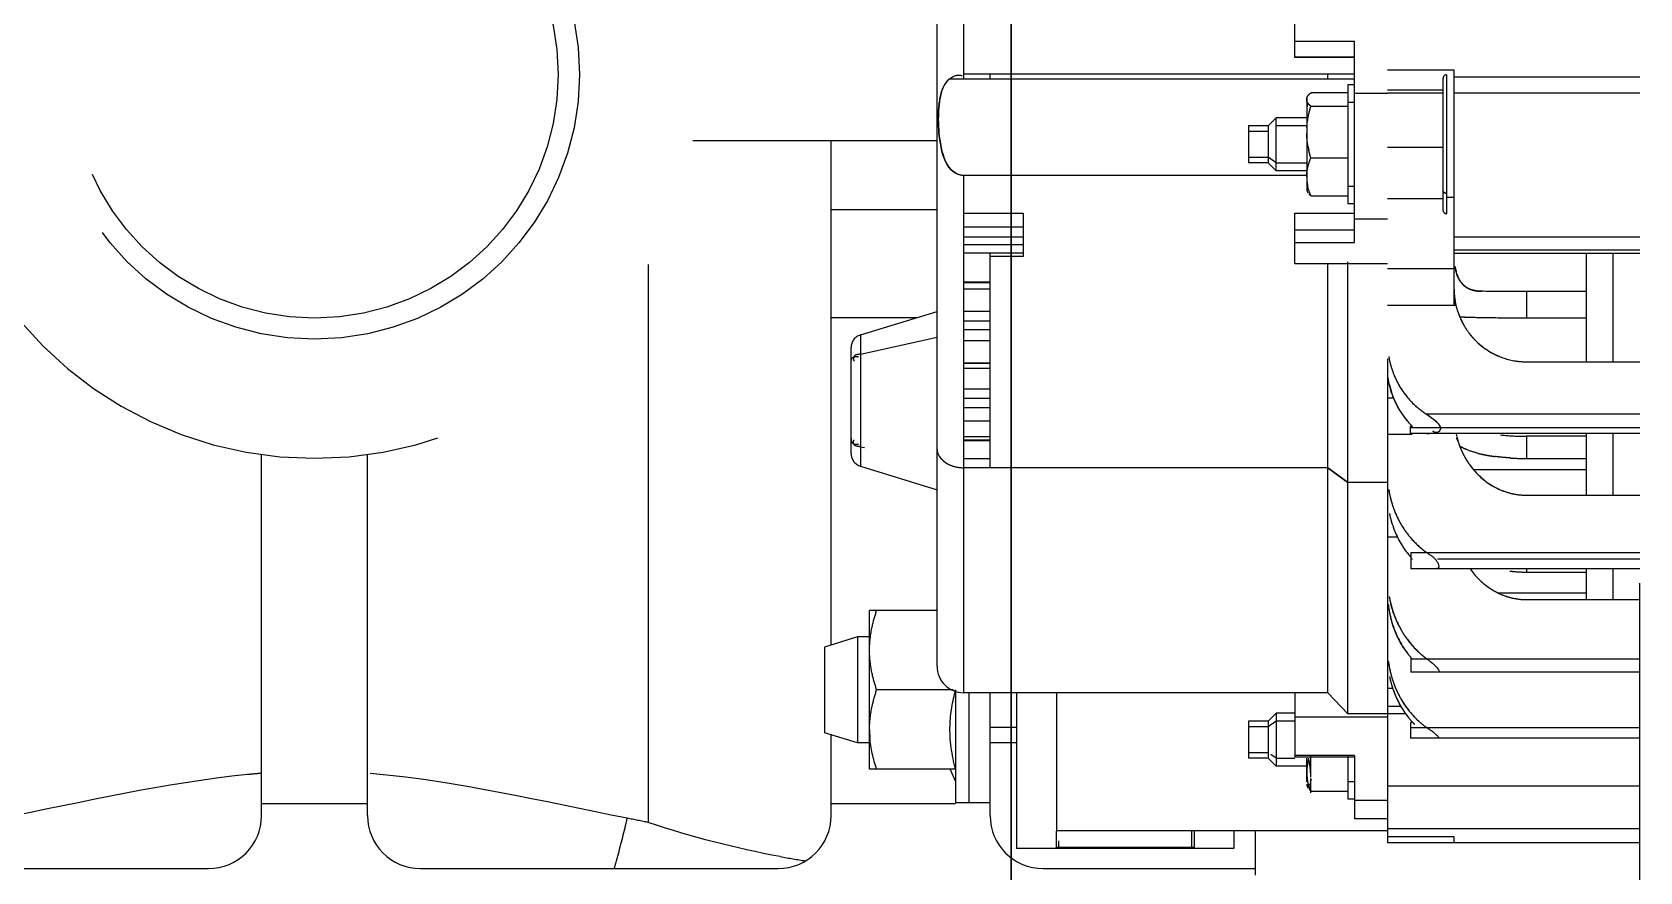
# Model space of a CAD drawing. Header units: millimetres. Extents: x 17886 to 18265, y -8727 to -7321.
# Drawn here: x 17969.412 to 17970.626, y -7872.944 to -7872.309 of the extents above; entities that cross this region are included whole.
import ezdxf

# ---------------------------------------------------------------- set-up
doc = ezdxf.new("R2010")
doc.units = ezdxf.units.MM
doc.linetypes.add('EPL_DASH', pattern=[1, 0.5, -0.5])
doc.layers.add('2706792_BM04DXF_CONTINUOUS_LINE', color=7, linetype='Continuous')
doc.layers.add('3884027_DKREDXF_CONTINUOUS_LINE', color=7, linetype='Continuous')
doc.layers.add('CRTANJE', color=4, linetype='Continuous', lineweight=30)

msp = doc.modelspace()

# ---------------------------------------------------------------- linework, layer by layer
at = {"layer": '2706792_BM04DXF_CONTINUOUS_LINE', "color": 7, "linetype": 'EPL_DASH'}
msp.add_line((17970.6257, -7873.2258), (17970.6257, -7871.51146), dxfattribs=at)
at = {"layer": '3884027_DKREDXF_CONTINUOUS_LINE', "color": 7, "linetype": 'EPL_DASH'}
for p, q in [((17970.4352, -7871.55635), (17970.4352, -7872.92187)), ((17970.1152, -7872.06335), (17970.1152, -7872.34478)), ((17970.0952, -7872.7886), (17970.0952, -7872.08465)), ((17970.3652, -7872.32847), (17970.3652, -7872.27556)), ((17970.3652, -7872.31614), (17970.4102, -7872.31614)), ((17970.4102, -7872.46843), (17970.4102, -7872.31614)), ((17970.4102, -7872.32823), (17970.3652, -7872.32823)), ((17970.10451, -7872.34478), (17970.4102, -7872.34478)), ((17970.4102, -7872.34118), (17970.1152, -7872.34118)), ((17970.1352, -7872.34478), (17970.1352, -7872.34118)), ((17970.3902, -7872.34478), (17970.3902, -7872.34118)), ((17970.4052, -7872.34914), (17970.4052, -7872.43914)), ((17970.4352, -7872.33796), (17970.4852, -7872.33796)), ((17970.4772, -7872.44414), (17970.4772, -7872.34414)), ((17970.4797, -7872.34164), (17970.4797, -7872.44664)), ((17970.4852, -7872.33796), (17970.4852, -7872.50788)), ((17970.6257, -7872.34341), (17970.4852, -7872.34341)), ((17970.3742, -7872.35918), (17970.3742, -7872.42911)), ((17970.37733, -7872.35512), (17970.4052, -7872.35512)), ((17970.4102, -7872.35544), (17970.4352, -7872.35544)), ((17970.4352, -7872.35304), (17970.4772, -7872.35304)), ((17970.4352, -7872.35533), (17970.4772, -7872.35533)), ((17970.4852, -7872.35536), (17970.6257, -7872.35536)), ((17970.37733, -7872.36547), (17970.4052, -7872.36547)), ((17970.4052, -7872.36241), (17970.4102, -7872.36241)), ((17970.3302, -7872.38014), (17970.3302, -7872.40814)), ((17970.3302, -7872.38427), (17970.3452, -7872.38427)), ((17970.3452, -7872.38014), (17970.3452, -7872.40814)), ((17970.3512, -7872.41414), (17970.3512, -7872.37414)), ((17970.3512, -7872.38004), (17970.3742, -7872.38004)), ((17970.4352, -7872.39642), (17970.4772, -7872.39642)), ((17970.3302, -7872.40401), (17970.3452, -7872.40401)), ((17970.3512, -7872.40824), (17970.3452, -7872.40401)), ((17970.3512, -7872.40824), (17970.3742, -7872.40824)), ((17970.37733, -7872.40449), (17970.4052, -7872.40449)), ((17970.1152, -7872.41748), (17970.1152, -7872.8086)), ((17970.1152, -7872.41748), (17970.3742, -7872.41748)), ((17970.37733, -7872.43315), (17970.4052, -7872.43315)), ((17970.4052, -7872.42587), (17970.4102, -7872.42587)), ((17970.1152, -7872.44626), (17970.1602, -7872.44626)), ((17970.1602, -7872.44626), (17970.1602, -7872.47887)), ((17970.3652, -7872.48413), (17970.3652, -7872.44626)), ((17970.3652, -7872.44626), (17970.4102, -7872.44626)), ((17970.4352, -7872.43523), (17970.4772, -7872.43523)), ((17970.4797, -7872.43424), (17970.4852, -7872.43424)), ((17970.1152, -7872.45663), (17970.1602, -7872.45663)), ((17970.4102, -7872.45046), (17970.4352, -7872.45046)), ((17970.1602, -7872.46437), (17970.1152, -7872.46437)), ((17970.1152, -7872.46992), (17970.1602, -7872.46992)), ((17970.3652, -7872.45893), (17970.4102, -7872.45893)), ((17970.3652, -7872.46843), (17970.4102, -7872.46843)), ((17970.4852, -7872.46399), (17970.6257, -7872.46399)), ((17970.1152, -7872.47629), (17970.1602, -7872.47629)), ((17970.1352, -7872.63856), (17970.1352, -7872.47629)), ((17970.1602, -7872.47887), (17970.1352, -7872.47887)), ((17970.4852, -7872.47389), (17970.6257, -7872.47389)), ((17970.4852, -7872.47642), (17970.6257, -7872.47642)), ((17970.5852, -7872.47642), (17970.5852, -7872.55854)), ((17970.6052, -7872.47642), (17970.6052, -7872.55854)), ((17970.3652, -7872.48413), (17970.4352, -7872.48413)), ((17970.3902, -7872.8086), (17970.3902, -7872.48413)), ((17970.4052, -7872.82456), (17970.4052, -7872.48302)), ((17970.4352, -7872.48797), (17970.4852, -7872.48797)), ((17970.1152, -7872.49859), (17970.1352, -7872.49859)), ((17970.1152, -7872.50329), (17970.1352, -7872.50329)), ((17970.5402, -7872.50552), (17970.5402, -7872.5253)), ((17970.5852, -7872.50552), (17970.5402, -7872.50552)), ((17970.4352, -7872.51576), (17970.48685, -7872.51576)), ((17970.1152, -7872.52024), (17970.1352, -7872.52024)), ((17970.1352, -7872.52784), (17970.1152, -7872.52784)), ((17970.5402, -7872.5253), (17970.5852, -7872.5253)), ((17970.03726, -7872.53826), (17970.03726, -7872.63738)), ((17970.03726, -7872.55268), (17970.0952, -7872.54003)), ((17970.1152, -7872.53404), (17970.1352, -7872.53404)), ((17970.1152, -7872.54237), (17970.1352, -7872.54237)), ((17970.0302, -7872.62782), (17970.0302, -7872.54782)), ((17970.1152, -7872.55957), (17970.1352, -7872.55957)), ((17970.1352, -7872.56347), (17970.1152, -7872.56347)), ((17970.5402, -7872.55854), (17970.6257, -7872.55854)), ((17970.1152, -7872.57889), (17970.1352, -7872.57889)), ((17970.1352, -7872.58637), (17970.1152, -7872.58637)), ((17970.4352, -7872.58582), (17970.43974, -7872.58582)), ((17970.1152, -7872.59316), (17970.1352, -7872.59316)), ((17970.1152, -7872.60314), (17970.1352, -7872.60314)), ((17970.6257, -7872.59809), (17970.46449, -7872.59809)), ((17970.1152, -7872.61493), (17970.1352, -7872.61493)), ((17970.4352, -7872.61321), (17970.45392, -7872.61321)), ((17970.45265, -7872.61277), (17970.45265, -7872.60735)), ((17970.45392, -7872.60735), (17970.45265, -7872.60735)), ((17970.45265, -7872.60812), (17970.6257, -7872.60812)), ((17970.48696, -7872.61321), (17970.48743, -7872.61514)), ((17970.48743, -7872.61513), (17970.48795, -7872.61703)), ((17970.48743, -7872.61514), (17970.48795, -7872.61703)), ((17970.5402, -7872.6148), (17970.5402, -7872.63161)), ((17970.5852, -7872.6148), (17970.5402, -7872.6148)), ((17970.5852, -7872.61277), (17970.5852, -7872.65934)), ((17970.6052, -7872.61277), (17970.6052, -7872.65934)), ((17970.04026, -7872.62362), (17970.03726, -7872.62296)), ((17970.1352, -7872.61784), (17970.1152, -7872.61784)), ((17970.1152, -7872.61792), (17970.1352, -7872.61792)), ((17970.48795, -7872.61703), (17970.48852, -7872.6189)), ((17970.1152, -7872.63167), (17970.1352, -7872.63167)), ((17970.3902, -7872.63856), (17970.1152, -7872.63856)), ((17970.4052, -7872.64982), (17970.3902, -7872.63856)), ((17970.3902, -7872.63856), (17970.4052, -7872.64982)), ((17970.50012, -7872.64), (17970.5852, -7872.64)), ((17970.5402, -7872.63161), (17970.5852, -7872.63161)), ((17970.4352, -7872.64982), (17970.4052, -7872.64982)), ((17970.5402, -7872.65934), (17970.6257, -7872.65934)), ((17970.4352, -7872.6907), (17970.44259, -7872.6907)), ((17970.39019, -7872.79596), (17970.3902, -7872.71089)), ((17970.45282, -7872.70259), (17970.45282, -7872.71505)), ((17970.45282, -7872.70259), (17970.6257, -7872.70259)), ((17970.45409, -7872.70766), (17970.45282, -7872.70766)), ((17970.6257, -7872.70766), (17970.47298, -7872.70766)), ((17970.49762, -7872.71506), (17970.49762, -7872.71506)), ((17970.5402, -7872.71505), (17970.5402, -7872.71743)), ((17970.5402, -7872.71743), (17970.5852, -7872.71743)), ((17970.5852, -7872.71505), (17970.5852, -7872.73822)), ((17970.6052, -7872.71505), (17970.6052, -7872.73822)), ((17970.51847, -7872.73308), (17970.5852, -7872.73308)), ((17970.5402, -7872.73822), (17970.6257, -7872.73822)), ((17970.45272, -7872.78288), (17970.45272, -7872.79309)), ((17970.45272, -7872.78288), (17970.6257, -7872.78288)), ((17970.45399, -7872.78331), (17970.45272, -7872.78331)), ((17970.39019, -7872.80859), (17970.39019, -7872.79596)), ((17970.1192, -7872.8086), (17970.1192, -7872.89146)), ((17970.1352, -7872.89146), (17970.1352, -7872.8086)), ((17970.1552, -7872.8086), (17970.1552, -7872.92641)), ((17970.1852, -7872.8086), (17970.1852, -7872.91295)), ((17970.3652, -7872.8086), (17970.3652, -7872.85731)), ((17970.4352, -7872.80515), (17970.43913, -7872.80515)), ((17970.40519, -7872.82451), (17970.4052, -7872.81346)), ((17970.4352, -7872.81872), (17970.44519, -7872.81872)), ((17970.1352, -7872.83461), (17970.1552, -7872.83461)), ((17970.3302, -7872.82996), (17970.3302, -7872.85796)), ((17970.3302, -7872.83409), (17970.3452, -7872.83409)), ((17970.3452, -7872.83403), (17970.3512, -7872.82978)), ((17970.3452, -7872.82996), (17970.3452, -7872.85796)), ((17970.3512, -7872.82396), (17970.3512, -7872.86396)), ((17970.3512, -7872.82986), (17970.3652, -7872.82986)), ((17970.3652, -7872.82679), (17970.4352, -7872.82679)), ((17970.40519, -7872.82451), (17970.40519, -7872.82456)), ((17970.4352, -7872.82436), (17970.44884, -7872.82436)), ((17970.45294, -7872.8429), (17970.45294, -7872.83105)), ((17970.45421, -7872.83105), (17970.45294, -7872.83105)), ((17970.45294, -7872.83494), (17970.6257, -7872.83494)), ((17970.3302, -7872.85383), (17970.3452, -7872.85383)), ((17970.3512, -7872.85814), (17970.34712, -7872.85525)), ((17970.3512, -7872.85806), (17970.3652, -7872.85806)), ((17970.4102, -7872.85613), (17970.3652, -7872.85611)), ((17970.4102, -7872.85611), (17970.3652, -7872.85613)), ((17970.3742, -7872.87597), (17970.3742, -7872.85806)), ((17970.37731, -7872.87244), (17970.37732, -7872.85611)), ((17970.4052, -7872.85613), (17970.4052, -7872.88896)), ((17970.4102, -7872.85611), (17970.4102, -7872.90396)), ((17970.3742, -7872.87775), (17970.3742, -7872.87893)), ((17970.37732, -7872.87618), (17970.37732, -7872.87332)), ((17970.37732, -7872.88032), (17970.37732, -7872.87618)), ((17970.37732, -7872.88299), (17970.37732, -7872.88032)), ((17970.37733, -7872.88298), (17970.4052, -7872.88298)), ((17970.4052, -7872.87569), (17970.4102, -7872.87569)), ((17970.4352, -7872.87896), (17970.6257, -7872.87896)), ((17970.37709, -7872.88392), (17970.37725, -7872.88424)), ((17970.4102, -7872.88981), (17970.4352, -7872.88981)), ((17970.4352, -7872.91295), (17970.1852, -7872.91295)), ((17970.1852, -7872.9256), (17970.1852, -7872.91316)), ((17970.2872, -7872.91295), (17970.2872, -7872.9256)), ((17970.2892, -7872.91295), (17970.2892, -7872.9256)), ((17970.3192, -7872.91295), (17970.3192, -7872.92641)), ((17970.4352, -7872.91109), (17970.6257, -7872.91109)), ((17970.4352, -7872.91717), (17970.4852, -7872.91717)), ((17970.4852, -7872.91717), (17970.4852, -7872.92187)), ((17970.2892, -7872.9256), (17970.1852, -7872.9256)), ((17970.1872, -7872.9256), (17970.1872, -7872.9204)), ((17970.4352, -7872.92187), (17970.6257, -7872.92187))]:
    msp.add_line(p, q, dxfattribs=at)
at = {"layer": '3884027_DKREDXF_CONTINUOUS_LINE', "color": 6, "linetype": 'EPL_DASH'}
for p, q in [((17970.4102, -7872.32848), (17970.3652, -7872.32848)), ((17970.4102, -7872.34914), (17970.4052, -7872.34914)), ((17970.3452, -7872.38014), (17970.3302, -7872.38014)), ((17970.3452, -7872.38014), (17970.3512, -7872.37414)), ((17970.3742, -7872.37414), (17970.3512, -7872.37414)), ((17970.0952, -7872.39146), (17969.91085, -7872.39146)), ((17970.0152, -7872.7726), (17970.0152, -7872.39146)), ((17970.3452, -7872.40814), (17970.3302, -7872.40814)), ((17970.3452, -7872.40814), (17970.3512, -7872.41414)), ((17970.3742, -7872.41414), (17970.3512, -7872.41414)), ((17970.0152, -7872.44334), (17970.0952, -7872.44334)), ((17970.4102, -7872.43914), (17970.4052, -7872.43914)), ((17969.87717, -7872.48502), (17969.87717, -7872.90668)), ((17970.1352, -7872.49826), (17970.1152, -7872.49826)), ((17970.4852, -7872.50788), (17970.4852, -7872.51576)), ((17970.0152, -7872.52501), (17970.08033, -7872.52501)), ((17970.03726, -7872.53826), (17970.0952, -7872.52043)), ((17970.1352, -7872.55948), (17970.1152, -7872.55948)), ((17970.6257, -7872.61277), (17970.45265, -7872.61277)), ((17969.5852, -7872.90146), (17969.5852, -7872.62869)), ((17969.6652, -7872.90146), (17969.6652, -7872.62869)), ((17970.03726, -7872.63738), (17970.0952, -7872.6552)), ((17970.6257, -7872.71505), (17970.45282, -7872.71505)), ((17970.0442, -7872.86646), (17970.0442, -7872.74646)), ((17970.0952, -7872.74646), (17970.0442, -7872.74646)), ((17970.0352, -7872.76646), (17970.0102, -7872.77413)), ((17970.0352, -7872.76646), (17970.0352, -7872.84646)), ((17970.0442, -7872.76646), (17970.0352, -7872.76646)), ((17970.0102, -7872.77413), (17970.0102, -7872.83878)), ((17970.6257, -7872.7931), (17970.45272, -7872.7931)), ((17970.10722, -7872.80646), (17970.04956, -7872.80646)), ((17970.1092, -7872.80646), (17970.1092, -7872.89146)), ((17970.3902, -7872.8086), (17970.1152, -7872.8086)), ((17970.39019, -7872.80859), (17970.40519, -7872.82456)), ((17970.3452, -7872.82996), (17970.3302, -7872.82996)), ((17970.3452, -7872.82996), (17970.3512, -7872.82396)), ((17970.3652, -7872.82396), (17970.3512, -7872.82396)), ((17970.4352, -7872.82456), (17970.4052, -7872.82456)), ((17970.0352, -7872.84646), (17970.0102, -7872.83879)), ((17970.0152, -7872.90146), (17970.0152, -7872.84032)), ((17970.0442, -7872.84646), (17970.0352, -7872.84646)), ((17970.1552, -7872.84641), (17970.1352, -7872.84641)), ((17970.1552, -7872.84646), (17970.1352, -7872.84646)), ((17970.6257, -7872.8429), (17970.45294, -7872.8429)), ((17970.3452, -7872.85796), (17970.3302, -7872.85796)), ((17970.3452, -7872.85796), (17970.3512, -7872.86396)), ((17970.4102, -7872.85732), (17970.3652, -7872.85732)), ((17970.1092, -7872.86646), (17970.0442, -7872.86646)), ((17970.10493, -7872.86658), (17970.1092, -7872.87574)), ((17970.3742, -7872.86396), (17970.3512, -7872.86396)), ((17969.5852, -7872.89231), (17969.6652, -7872.89231)), ((17970.0152, -7872.89231), (17970.1092, -7872.89231)), ((17970.1092, -7872.89146), (17970.1352, -7872.89146)), ((17970.1352, -7872.90146), (17970.1352, -7872.89231)), ((17970.4102, -7872.88896), (17970.4052, -7872.88896)), ((17970.4352, -7872.90396), (17970.4102, -7872.90396)), ((17970.3352, -7872.91295), (17970.3352, -7872.94646)), ((17970.3192, -7872.92641), (17970.1552, -7872.92641)), ((17969.2352, -7872.94146), (17969.5452, -7872.94146)), ((17969.7052, -7872.94146), (17969.9752, -7872.94146)), ((17970.1752, -7872.94146), (17970.3352, -7872.94146))]:
    msp.add_line(p, q, dxfattribs=at)
at = {"layer": '3884027_DKREDXF_CONTINUOUS_LINE', "color": 7, "linetype": 'EPL_DASH'}
for points in [[(17970.47927, -7872.43113), (17970.47885, -7872.43105), (17970.47847, -7872.43093), (17970.47812, -7872.43076), (17970.47781, -7872.43055), (17970.47755, -7872.43029), (17970.47736, -7872.43001), (17970.47724, -7872.42971), (17970.4772, -7872.42939)], [(17970.47723, -7872.4297), (17970.47735, -7872.42999), (17970.47752, -7872.43026), (17970.47776, -7872.43051), (17970.47806, -7872.43072), (17970.47842, -7872.43091), (17970.47882, -7872.43104), (17970.47925, -7872.43113), (17970.4797, -7872.43115)], [(17970.46749, -7872.60013), (17970.46664, -7872.59953), (17970.46586, -7872.59899), (17970.46513, -7872.59851), (17970.46449, -7872.59809)]]:
    msp.add_lwpolyline(points, dxfattribs=at)
at = {"layer": '3884027_DKREDXF_CONTINUOUS_LINE', "color": 6, "linetype": 'EPL_DASH'}
for radius in [0.2, 0.184]:
    msp.add_circle((17969.6252, -7872.34146), radius, dxfattribs=at)
at = {"layer": '3884027_DKREDXF_CONTINUOUS_LINE', "color": 7, "linetype": 'EPL_DASH'}
for centre, radius, start, end in [((17970.11312, -7872.35566), 0.01388, 128.35701, 135.59624), ((17970.11434, -7872.35672), 0.01547, 129.46332, 135.03686), ((17970.40508, -7872.36947), 0.03088, 174.46635, 180.54412), ((17970.40741, -7872.3697), 0.03322, 167.81193, 174.45112), ((17970.431, -7872.38498), 0.0568, 176.38075, 181.09068), ((17970.44422, -7872.38324), 0.07015, 190.44682, 192.67666), ((17970.1152, -7872.40493), 0.01255, 263.10959, 269.97439), ((17970.11518, -7872.40521), 0.01227, 263.04956, 270.06965), ((17970.4036, -7872.41893), 0.0294, 179.78794, 185.94833), ((17970.40742, -7872.41852), 0.03324, 185.96684, 192.27905), ((17971.88706, -7872.49156), 1.40187, 179.93082, 180.11835), ((17971.70378, -7872.49086), 1.21858, 179.95335, 180.16888), ((17970.92081, -7872.49292), 0.43561, 180.20126, 180.53586), ((17970.85367, -7872.49341), 0.36848, 180.163, 180.55812), ((17970.74413, -7872.49469), 0.25892, 180.50996, 181.23199), ((17970.73845, -7872.49452), 0.25325, 180.56153, 181.07375), ((17970.6749, -7872.49573), 0.18969, 181.06779, 181.85634), ((17970.65604, -7872.49649), 0.17081, 181.26312, 181.80424), ((17970.62132, -7872.49747), 0.13607, 181.85261, 182.90859), ((17970.6168, -7872.49777), 0.13155, 181.78865, 182.88125), ((17970.58881, -7872.49916), 0.10353, 182.88931, 184.00948), ((17970.5908, -7872.49901), 0.10552, 182.91656, 184.01503), ((17970.50296, -7872.48939), 0.01528, 220.66078, 235.7815), ((17970.50326, -7872.48893), 0.01583, 235.81996, 243.78126), ((17970.5431, -7872.50222), 0.05786, 193.52824, 208.8218), ((17970.54172, -7872.50287), 0.05634, 208.70902, 218.62159), ((17970.54138, -7872.5031), 0.05593, 208.88376, 218.81132), ((17970.51259, -7872.02122), 0.50381, 268.01386, 268.33846), ((17970.511, -7872.05049), 0.47452, 268.09235, 268.43766), ((17970.529, -7871.34807), 1.17717, 268.49397, 269.34505), ((17970.53949, -7870.48609), 2.03921, 269.32489, 270.01991), ((17970.53841, -7870.58776), 1.93753, 269.3238, 270.05275), ((17970.54072, -7872.50365), 0.05507, 218.63619, 223.52168), ((17970.54095, -7872.50341), 0.0554, 218.83445, 223.74811), ((17970.5014, -7872.54348), 0.06618, 189.7086, 199.08862), ((17970.54031, -7872.50402), 0.05453, 242.86259, 260.99486), ((17970.50067, -7872.54373), 0.06541, 199.08955, 206.637), ((17970.50063, -7872.54372), 0.06538, 199.10687, 213.72392), ((17970.54018, -7872.50406), 0.05448, 261.04608, 270.01882), ((17970.54023, -7872.5042), 0.05434, 261.04785, 269.96909), ((17970.50023, -7872.54394), 0.06493, 206.64665, 209.03448), ((17970.50007, -7872.54403), 0.06474, 209.03403, 213.7768), ((17970.50005, -7872.54398), 0.06475, 213.81455, 229.95337), ((17970.49993, -7872.54411), 0.06458, 213.78469, 223.11433), ((17970.49979, -7872.54422), 0.0644, 223.12362, 227.71212), ((17970.49983, -7872.54418), 0.06445, 227.71413, 232.23804), ((17970.49902, -7872.56214), 0.06386, 211.86302, 220.62955), ((17970.49904, -7872.56212), 0.06388, 220.62761, 225.06966), ((17970.49828, -7872.56277), 0.06289, 220.62943, 225.14169), ((17970.49983, -7872.54418), 0.06446, 229.99849, 232.25928), ((17970.49967, -7872.54439), 0.0642, 232.23501, 236.76536), ((17970.49989, -7872.5441), 0.06456, 232.25886, 234.5099), ((17970.49984, -7872.54417), 0.06447, 234.50952, 236.74861), ((17970.45867, -7872.61841), 0.01989, 48.98095, 56.08829), ((17970.46727, -7872.59327), 0.01951, 261.50197, 268.06299), ((17970.53965, -7872.42995), 0.18485, 264.06132, 268.91869), ((17970.53965, -7872.43019), 0.1846, 264.05572, 268.91923), ((17970.54021, -7872.41119), 0.20362, 268.86049, 269.99579), ((17970.54016, -7872.41351), 0.2013, 268.86343, 270.01186), ((17970.10499, -7872.62445), 0.0098, 180.04095, 188.65198), ((17970.51644, -7872.60446), 0.03143, 202.18275, 207.3581), ((17970.51636, -7872.6045), 0.03135, 202.16376, 207.35289), ((17970.5527, -7872.59814), 0.06745, 197.92274, 202.52828), ((17970.55113, -7872.59874), 0.06577, 197.85443, 202.53462), ((17970.54976, -7872.59931), 0.06429, 202.532, 207.34088), ((17970.54968, -7872.5994), 0.06418, 202.52675, 207.23282), ((17970.52648, -7872.53637), 0.09414, 255.78652, 257.52064), ((17970.52632, -7872.53731), 0.09318, 255.73973, 257.48876), ((17970.52919, -7872.52425), 0.10656, 257.50339, 258.38233), ((17970.52891, -7872.52578), 0.105, 257.4718, 258.36374), ((17970.54766, -7872.60042), 0.06192, 207.24584, 212.02583), ((17970.54815, -7872.60014), 0.06248, 207.34031, 212.09388), ((17970.5466, -7872.60108), 0.06067, 212.02751, 216.06726), ((17970.54665, -7872.60108), 0.06071, 212.09747, 216.00364), ((17970.53105, -7872.51522), 0.11577, 258.38239, 259.25901), ((17970.53064, -7872.5174), 0.11356, 258.36374, 259.25715), ((17970.53261, -7872.50701), 0.12414, 259.25761, 260.1502), ((17970.5322, -7872.50917), 0.12194, 259.25649, 260.16585), ((17970.53369, -7872.50084), 0.1304, 260.14825, 260.83285), ((17970.53337, -7872.50247), 0.12874, 260.16374, 260.85748), ((17970.53443, -7872.49622), 0.13507, 260.83209, 261.40928), ((17970.53421, -7872.49726), 0.13401, 260.85665, 261.43859), ((17970.53519, -7872.49119), 0.14017, 261.41118, 262.33502), ((17970.53512, -7872.49118), 0.14016, 261.44127, 262.40548), ((17970.54014, -7872.43968), 0.19193, 266.37412, 270.01846), ((17970.54004, -7872.44075), 0.19086, 266.38904, 270.047), ((17970.51302, -7872.64304), 0.0778, 188.95144, 193.72605), ((17970.51179, -7872.64334), 0.07653, 193.7265, 198.02599), ((17970.51161, -7872.6434), 0.07634, 193.7183, 200.26), ((17970.54083, -7872.60748), 0.05196, 240.84529, 252.41216), ((17970.54076, -7872.60763), 0.05179, 240.99047, 252.43805), ((17970.54029, -7872.60895), 0.0504, 252.50074, 260.35382), ((17970.54017, -7872.6094), 0.04993, 252.47134, 260.3411), ((17970.54023, -7872.60915), 0.05019, 260.32036, 269.96072), ((17970.54024, -7872.60932), 0.05002, 260.33849, 269.95395), ((17970.50982, -7872.65852), 0.07459, 191.38202, 195.85706), ((17970.5087, -7872.65882), 0.07343, 193.25207, 205.46051), ((17970.50987, -7872.64399), 0.0745, 198.00714, 207.08128), ((17970.51011, -7872.64393), 0.07475, 200.277, 202.54841), ((17970.50902, -7872.64439), 0.07356, 202.54187, 207.09471), ((17970.50793, -7872.64494), 0.07234, 207.10166, 209.38357), ((17970.50765, -7872.64508), 0.07203, 207.1132, 211.66537), ((17970.50633, -7872.64587), 0.07049, 209.35947, 218.50645), ((17970.50627, -7872.64593), 0.07041, 211.66423, 216.22375), ((17970.50502, -7872.64685), 0.06886, 216.22579, 220.83645), ((17970.50602, -7872.66003), 0.07049, 205.51246, 214.14284), ((17970.50473, -7872.66087), 0.06895, 214.16425, 218.39746), ((17970.50379, -7872.64788), 0.06725, 218.51305, 229.99887), ((17970.50388, -7872.64784), 0.06735, 220.83564, 225.43484), ((17970.50298, -7872.64874), 0.06607, 225.43823, 230.05668), ((17970.50243, -7872.6494), 0.06522, 230.06013, 232.3684), ((17970.50227, -7872.64959), 0.06497, 230.06011, 232.90657), ((17970.50199, -7872.64997), 0.0645, 232.36806, 234.68039), ((17970.50393, -7872.6615), 0.06794, 218.39985, 221.15657), ((17970.50173, -7872.65029), 0.06409, 232.90869, 234.69935), ((17970.53983, -7872.61771), 0.09971, 262.97639, 265.37762), ((17970.53981, -7872.61726), 0.10016, 263.01483, 265.41268), ((17970.54016, -7872.61293), 0.1045, 265.40571, 270.02023), ((17970.54015, -7872.61258), 0.10486, 265.43114, 270.02467), ((17970.51779, -7872.72142), 0.08257, 190.07425, 193.09775), ((17970.5175, -7872.72149), 0.08227, 190.06826, 193.12144), ((17970.54176, -7872.68591), 0.05264, 235.04945, 239.96842), ((17970.542, -7872.6855), 0.05311, 235.25491, 240.16189), ((17970.54111, -7872.68701), 0.05136, 239.98446, 251.08121), ((17970.541, -7872.6873), 0.05105, 240.13412, 251.09121), ((17970.54038, -7872.68896), 0.04928, 251.14882, 260.00341), ((17970.54033, -7872.68932), 0.04893, 251.06641, 259.91139), ((17970.54019, -7872.68959), 0.04863, 260.01723, 270.01048), ((17970.54023, -7872.68974), 0.04848, 260.01772, 269.96635), ((17970.51501, -7872.73259), 0.0798, 186.54054, 196.46343), ((17970.51419, -7872.7328), 0.07895, 191.04554, 195.38105), ((17970.51679, -7872.72166), 0.08153, 193.09949, 195.30107), ((17970.51588, -7872.7219), 0.0806, 195.30087, 197.51198), ((17970.514, -7872.72252), 0.07861, 197.49549, 204.16707), ((17970.51068, -7872.72403), 0.07497, 204.15565, 213.143), ((17970.51068, -7872.72405), 0.07496, 206.43525, 210.91943), ((17970.50799, -7872.7257), 0.07181, 210.8922, 219.97426), ((17970.50492, -7872.72825), 0.06781, 219.9927, 229.21287), ((17970.51514, -7872.77458), 0.07993, 187.06386, 193.37242), ((17970.51428, -7872.77474), 0.07905, 187.0292, 197.86407), ((17970.507, -7872.73607), 0.07101, 213.25541, 217.43012), ((17970.5056, -7872.73715), 0.06924, 217.42707, 221.80866), ((17970.50479, -7872.73778), 0.06822, 217.41955, 221.86701), ((17970.50343, -7872.72989), 0.0656, 229.25555, 231.58106), ((17970.5034, -7872.72993), 0.06555, 229.25939, 231.18267), ((17970.50272, -7872.73078), 0.06446, 231.18008, 233.93249), ((17970.50284, -7872.73064), 0.06464, 231.58071, 233.91592), ((17970.51115, -7872.78133), 0.07592, 191.36244, 195.80778), ((17970.51371, -7872.7749), 0.07847, 193.38626, 195.63179), ((17970.51252, -7872.77524), 0.07722, 195.62525, 200.13942), ((17970.51088, -7872.78139), 0.07564, 193.27369, 196.99943), ((17970.51008, -7872.78163), 0.07481, 195.80644, 200.24695), ((17970.50985, -7872.78171), 0.07456, 196.99863, 201.16091), ((17970.51175, -7872.77549), 0.07641, 197.90792, 202.40938), ((17970.51129, -7872.77568), 0.07591, 200.1463, 202.41035), ((17970.50757, -7872.78264), 0.07209, 201.12792, 213.98242), ((17970.51016, -7872.77615), 0.0747, 202.40811, 206.95456), ((17970.50973, -7872.77635), 0.07422, 202.39482, 209.20148), ((17970.50788, -7872.77734), 0.07212, 206.93237, 216.01472), ((17970.5056, -7872.77894), 0.06934, 216.05247, 220.6659), ((17970.50529, -7872.78407), 0.0694, 214.05687, 218.27387), ((17970.50421, -7872.78492), 0.06803, 218.27101, 222.69748), ((17970.50344, -7872.78554), 0.06704, 218.25883, 222.75079), ((17970.50397, -7872.78036), 0.06717, 220.65298, 229.02429), ((17970.48342, -7872.80399), 0.03982, 222.8179, 225.50945), ((17970.5028, -7872.78166), 0.06543, 229.03134, 232.23495), ((17970.50246, -7872.78206), 0.0649, 229.04317, 234.56563), ((17970.50224, -7872.78238), 0.06452, 232.23643, 234.56082), ((17970.30952, -7872.87294), 0.06774, 9.44982, 12.63613), ((17970.4043, -7872.86859), 0.0301, 173.92828, 180.10008), ((17970.4036, -7872.86875), 0.0294, 179.78795, 185.94829), ((17970.40748, -7872.86893), 0.0333, 168.04797, 173.92297), ((17970.30272, -7872.8741), 0.07465, 6.57838, 9.47191), ((17970.30382, -7872.87399), 0.07354, 5.14849, 6.58718), ((17970.30883, -7872.87354), 0.06851, 3.6633, 5.1538), ((17970.31736, -7872.873), 0.05996, 2.04536, 3.67151), ((17970.32891, -7872.8726), 0.04841, 0.18769, 2.05888), ((17970.40742, -7872.86834), 0.03324, 185.9668, 192.27886), ((17969.045, -7872.71261), 0.83835, 344.82675, 346.84252), ((17969.05753, -7872.716), 0.82538, 344.14757, 344.82653), ((17970.09966, -7872.26256), 0.68103, 259.60074, 261.24152)]:
    msp.add_arc(centre, radius, start, end, dxfattribs=at)
at = {"layer": '3884027_DKREDXF_CONTINUOUS_LINE', "color": 6, "linetype": 'EPL_DASH'}
for centre, radius, start, end in [((17970.4797, -7872.34414), 0.0025, 90, 180), ((17969.6252, -7872.34146), 0.29, 189.92819, 350.07181), ((17970.4797, -7872.44414), 0.0025, 180, 270), ((17970.0402, -7872.54782), 0.01, 107.10275, 180), ((17970.0402, -7872.62782), 0.01, 180, 252.89725), ((17970.1152, -7872.7886), 0.02, 180, 270), ((17970.12282, -7872.83643), 0.07862, 180.02134, 184.31324), ((17969.63216, -7873.44231), 0.57474, 94.68684, 95.75834), ((17969.5452, -7872.90146), 0.04, 270, 0), ((17969.7052, -7872.90146), 0.04, 180, 270), ((17969.9752, -7872.90146), 0.04, 270, 0), ((17970.1752, -7872.90146), 0.04, 180, 270)]:
    msp.add_arc(centre, radius, start, end, dxfattribs=at)
at = {"layer": '3884027_DKREDXF_CONTINUOUS_LINE', "color": 7, "linetype": 'EPL_DASH'}
for points, knots in [([(17970.1137, -7872.41739), (17970.10075, -7872.41583), (17970.09558, -7872.38672), (17970.09618, -7872.36361), (17970.09925, -7872.34994), (17970.1034, -7872.34579)], [0, 0, 0, 0, 0.5088134, 0.7708407, 1, 1, 1, 1]), ([(17970.10321, -7872.34595), (17970.09912, -7872.35012), (17970.0962, -7872.36378), (17970.09557, -7872.38681), (17970.10079, -7872.41583), (17970.1137, -7872.41739)], [0, 0, 0, 0, 0.2288485, 0.4909435, 1, 1, 1, 1]), ([(17970.37472, -7872.36233), (17970.37441, -7872.36172), (17970.37404, -7872.36037), (17970.37437, -7872.359), (17970.37465, -7872.35839)], [0, 0, 0, 0, 0.5018817, 1, 1, 1, 1]), ([(17970.37465, -7872.35839), (17970.37482, -7872.35803), (17970.37521, -7872.35727), (17970.37577, -7872.35661), (17970.37611, -7872.35631)], [0, 0, 0, 0, 0.4661165, 1, 1, 1, 1]), ([(17970.37611, -7872.35631), (17970.37635, -7872.3561), (17970.37689, -7872.35569), (17970.37749, -7872.35535), (17970.37782, -7872.35519)], [0, 0, 0, 0, 0.4564678, 1, 1, 1, 1]), ([(17970.37733, -7872.36547), (17970.37679, -7872.36498), (17970.37581, -7872.36402), (17970.375, -7872.3629), (17970.37472, -7872.36233)], [0, 0, 0, 0, 0.5331543, 1, 1, 1, 1]), ([(17970.37578, -7872.37141), (17970.376, -7872.37041), (17970.37649, -7872.36842), (17970.37704, -7872.36645), (17970.37733, -7872.36547)], [0, 0, 0, 0, 0.4999697, 1, 1, 1, 1]), ([(17970.37733, -7872.40449), (17970.37704, -7872.40353), (17970.37649, -7872.40158), (17970.37601, -7872.39962), (17970.37579, -7872.39863)], [0, 0, 0, 0, 0.500101, 1, 1, 1, 1]), ([(17970.37586, -7872.40858), (17970.37607, -7872.40789), (17970.37654, -7872.40652), (17970.37706, -7872.40517), (17970.37733, -7872.40449)], [0, 0, 0, 0, 0.4984145, 1, 1, 1, 1]), ([(17970.37426, -7872.42857), (17970.37429, -7872.42879), (17970.37439, -7872.42924), (17970.37455, -7872.42967), (17970.37465, -7872.42988)], [0, 0, 0, 0, 0.4899605, 1, 1, 1, 1]), ([(17970.37465, -7872.42988), (17970.37473, -7872.43005), (17970.37489, -7872.43039), (17970.37508, -7872.43072), (17970.37519, -7872.43088)], [0, 0, 0, 0, 0.4908857, 1, 1, 1, 1]), ([(17970.37611, -7872.43196), (17970.37634, -7872.43217), (17970.37689, -7872.43259), (17970.37749, -7872.43292), (17970.37782, -7872.43309)], [0, 0, 0, 0, 0.4564629, 1, 1, 1, 1]), ([(17970.49547, -7872.50271), (17970.49173, -7872.50059), (17970.48796, -7872.49496), (17970.48666, -7872.48908), (17970.48635, -7872.48734)], [0, 0, 0, 0, 0.7078995, 1, 1, 1, 1]), ([(17970.49627, -7872.50313), (17970.4966, -7872.5033), (17970.49729, -7872.50361), (17970.49799, -7872.50387), (17970.49835, -7872.50399)], [0, 0, 0, 0, 0.4981243, 1, 1, 1, 1]), ([(17970.49835, -7872.50399), (17970.49912, -7872.50426), (17970.50072, -7872.50469), (17970.50235, -7872.50495), (17970.50319, -7872.50505)], [0, 0, 0, 0, 0.4924183, 1, 1, 1, 1]), ([(17970.50625, -7872.50525), (17970.50572, -7872.50524), (17970.50466, -7872.50519), (17970.50361, -7872.5051), (17970.50309, -7872.50504)], [0, 0, 0, 0, 0.504783, 1, 1, 1, 1]), ([(17970.50319, -7872.50505), (17970.50369, -7872.50511), (17970.50471, -7872.5052), (17970.50574, -7872.50524), (17970.50625, -7872.50525)], [0, 0, 0, 0, 0.4951848, 1, 1, 1, 1]), ([(17970.5402, -7872.50552), (17970.53712, -7872.50552), (17970.5258, -7872.5055), (17970.51449, -7872.5054), (17970.50625, -7872.50525)], [0, 0, 0, 0, 0.2723718, 1, 1, 1, 1]), ([(17970.5402, -7872.50552), (17970.53712, -7872.50553), (17970.5258, -7872.50551), (17970.51449, -7872.5054), (17970.50625, -7872.50525)], [0, 0, 0, 0, 0.2723417, 1, 1, 1, 1]), ([(17970.48969, -7872.52449), (17970.49051, -7872.52454), (17970.49232, -7872.52463), (17970.49414, -7872.5247), (17970.49513, -7872.52473)], [0, 0, 0, 0, 0.4508714, 1, 1, 1, 1]), ([(17970.4897, -7872.5245), (17970.49052, -7872.52455), (17970.49236, -7872.52465), (17970.4942, -7872.52471), (17970.49521, -7872.52475)], [0, 0, 0, 0, 0.4507198, 1, 1, 1, 1]), ([(17970.0302, -7872.55945), (17970.0302, -7872.55815), (17970.0305, -7872.55468), (17970.03441, -7872.55434), (17970.03596, -7872.55481)], [0, 0, 0, 0, 0.4452277, 1, 1, 1, 1]), ([(17970.03726, -7872.55268), (17970.03559, -7872.55304), (17970.03187, -7872.55293), (17970.0318, -7872.5572), (17970.0327, -7872.55795)], [0, 0, 0, 0, 0.593463, 1, 1, 1, 1]), ([(17970.46449, -7872.59809), (17970.46529, -7872.59861), (17970.46689, -7872.59968), (17970.46845, -7872.60083), (17970.46922, -7872.60143)], [0, 0, 0, 0, 0.4936263, 1, 1, 1, 1]), ([(17970.46977, -7872.6019), (17970.46943, -7872.60168), (17970.46881, -7872.60129), (17970.46815, -7872.60094), (17970.46785, -7872.60081)], [0, 0, 0, 0, 0.5478861, 1, 1, 1, 1]), ([(17970.46922, -7872.60143), (17970.46964, -7872.60175), (17970.47047, -7872.60241), (17970.47128, -7872.6031), (17970.47168, -7872.60345)], [0, 0, 0, 0, 0.4916791, 1, 1, 1, 1]), ([(17970.47168, -7872.60345), (17970.47234, -7872.60404), (17970.47355, -7872.6052), (17970.47453, -7872.60661), (17970.47483, -7872.60734)], [0, 0, 0, 0, 0.5267398, 1, 1, 1, 1]), ([(17970.47483, -7872.60735), (17970.47453, -7872.6066), (17970.47358, -7872.60517), (17970.47239, -7872.60398), (17970.47173, -7872.6034)], [0, 0, 0, 0, 0.4782245, 1, 1, 1, 1]), ([(17970.0302, -7872.61602), (17970.0302, -7872.61731), (17970.03051, -7872.62078), (17970.03441, -7872.6211), (17970.03596, -7872.62063)], [0, 0, 0, 0, 0.4439457, 1, 1, 1, 1]), ([(17970.47026, -7872.61155), (17970.47009, -7872.61142), (17970.46977, -7872.61112), (17970.46951, -7872.61077), (17970.46938, -7872.61057)], [0, 0, 0, 0, 0.470393, 1, 1, 1, 1]), ([(17970.47478, -7872.61013), (17970.47439, -7872.61092), (17970.47304, -7872.61235), (17970.47095, -7872.61208), (17970.47026, -7872.61155)], [0, 0, 0, 0, 0.503803, 1, 1, 1, 1]), ([(17970.47506, -7872.60812), (17970.47513, -7872.60845), (17970.47515, -7872.60916), (17970.47494, -7872.60982), (17970.47478, -7872.61013)], [0, 0, 0, 0, 0.5008928, 1, 1, 1, 1]), ([(17970.47483, -7872.60734), (17970.47488, -7872.60747), (17970.47497, -7872.60772), (17970.47503, -7872.60799), (17970.47506, -7872.60812)], [0, 0, 0, 0, 0.5053198, 1, 1, 1, 1]), ([(17970.47506, -7872.60812), (17970.47503, -7872.60799), (17970.47497, -7872.60773), (17970.47488, -7872.60747), (17970.47483, -7872.60735)], [0, 0, 0, 0, 0.492877, 1, 1, 1, 1]), ([(17970.03726, -7872.62276), (17970.03559, -7872.6224), (17970.03188, -7872.62252), (17970.03181, -7872.61826), (17970.0327, -7872.61752)], [0, 0, 0, 0, 0.5946749, 1, 1, 1, 1]), ([(17970.49442, -7872.62469), (17970.49355, -7872.62432), (17970.49194, -7872.62357), (17970.49041, -7872.62268), (17970.48972, -7872.62223)], [0, 0, 0, 0, 0.5323764, 1, 1, 1, 1]), ([(17970.49442, -7872.62469), (17970.49355, -7872.62432), (17970.49194, -7872.62357), (17970.49041, -7872.62268), (17970.48973, -7872.62222)], [0, 0, 0, 0, 0.533295, 1, 1, 1, 1]), ([(17970.47298, -7872.71472), (17970.47258, -7872.71483), (17970.47175, -7872.71499), (17970.47091, -7872.71505), (17970.47047, -7872.71506)], [0, 0, 0, 0, 0.4875222, 1, 1, 1, 1]), ([(17970.46483, -7872.83494), (17970.46606, -7872.83582), (17970.46832, -7872.83687), (17970.47546, -7872.84318), (17970.47319, -7872.84271)], [0, 0, 0, 0, 0.39443, 1, 1, 1, 1]), ([(17970.37491, -7872.86204), (17970.37504, -7872.86143), (17970.37533, -7872.86021), (17970.37567, -7872.859), (17970.37586, -7872.85841)], [0, 0, 0, 0, 0.49854, 1, 1, 1, 1]), ([(17970.37426, -7872.87839), (17970.37429, -7872.87862), (17970.37439, -7872.87907), (17970.37456, -7872.87949), (17970.37465, -7872.87971)], [0, 0, 0, 0, 0.4899608, 1, 1, 1, 1]), ([(17970.37465, -7872.87971), (17970.37473, -7872.87987), (17970.37489, -7872.88021), (17970.37508, -7872.88054), (17970.37519, -7872.8807)], [0, 0, 0, 0, 0.4908856, 1, 1, 1, 1]), ([(17970.37577, -7872.87853), (17970.3756, -7872.87856), (17970.37521, -7872.8785), (17970.37488, -7872.8783), (17970.37471, -7872.87817)], [0, 0, 0, 0, 0.43746, 1, 1, 1, 1]), ([(17970.37576, -7872.87855), (17970.3756, -7872.87803), (17970.37531, -7872.87699), (17970.37506, -7872.87594), (17970.37494, -7872.87541)], [0, 0, 0, 0, 0.5012471, 1, 1, 1, 1]), ([(17970.37733, -7872.88298), (17970.37704, -7872.88225), (17970.37648, -7872.88078), (17970.37599, -7872.87929), (17970.37576, -7872.87855)], [0, 0, 0, 0, 0.5017269, 1, 1, 1, 1]), ([(17970.37658, -7872.87784), (17970.37649, -7872.87801), (17970.37628, -7872.87833), (17970.37593, -7872.8785), (17970.37577, -7872.87853)], [0, 0, 0, 0, 0.5497604, 1, 1, 1, 1]), ([(17970.37611, -7872.88179), (17970.37635, -7872.882), (17970.37689, -7872.88241), (17970.37749, -7872.88275), (17970.37782, -7872.88291)], [0, 0, 0, 0, 0.4564624, 1, 1, 1, 1]), ([(17970.37707, -7872.87618), (17970.37702, -7872.8765), (17970.3769, -7872.87706), (17970.37671, -7872.87761), (17970.37658, -7872.87784)], [0, 0, 0, 0, 0.5583789, 1, 1, 1, 1]), ([(17970.37732, -7872.87332), (17970.3773, -7872.87383), (17970.37724, -7872.87479), (17970.37714, -7872.87574), (17970.37707, -7872.87618)], [0, 0, 0, 0, 0.5353034, 1, 1, 1, 1]), ([(17970.37724, -7872.88422), (17970.37727, -7872.88428), (17970.37743, -7872.88347), (17970.37732, -7872.88333), (17970.37732, -7872.88299)], [0, 0, 0, 0, 0.1749253, 1, 1, 1, 1])]:
    msp.add_open_spline(points, degree=3, knots=knots, dxfattribs=at)
for points in [[(17970.10451, -7872.34478), (17970.10706, -7872.34273), (17970.11104, -7872.34094), (17970.11401, -7872.34231)], [(17970.37432, -7872.3814), (17970.37453, -7872.37804), (17970.37504, -7872.37469), (17970.37578, -7872.37141)], [(17970.37524, -7872.39596), (17970.37464, -7872.3927), (17970.37428, -7872.38938), (17970.37421, -7872.38606)], [(17970.3742, -7872.41882), (17970.37419, -7872.41536), (17970.37483, -7872.41188), (17970.37586, -7872.40858)], [(17970.37733, -7872.43315), (17970.37634, -7872.4307), (17970.3755, -7872.42817), (17970.37494, -7872.42559)], [(17970.48622, -7872.48661), (17970.48695, -7872.49113), (17970.48838, -7872.49588), (17970.49137, -7872.49935)], [(17970.48554, -7872.5064), (17970.48576, -7872.50954), (17970.48612, -7872.51269), (17970.48685, -7872.51576)], [(17970.48685, -7872.51576), (17970.48613, -7872.51269), (17970.48576, -7872.50954), (17970.48554, -7872.5064)], [(17970.50309, -7872.50504), (17970.50045, -7872.50473), (17970.49778, -7872.50402), (17970.49547, -7872.50271)], [(17970.48685, -7872.51576), (17970.48804, -7872.52068), (17970.48987, -7872.52549), (17970.4923, -7872.52993)], [(17970.49798, -7872.52482), (17970.50381, -7872.52499), (17970.50964, -7872.52509), (17970.51546, -7872.52516)], [(17970.50078, -7872.54157), (17970.50494, -7872.54595), (17970.50989, -7872.54969), (17970.51525, -7872.55246)], [(17970.50093, -7872.54172), (17970.5051, -7872.54608), (17970.51007, -7872.54979), (17970.51543, -7872.55255)], [(17970.51525, -7872.55246), (17970.52038, -7872.55512), (17970.526, -7872.55697), (17970.5317, -7872.55788)], [(17970.44478, -7872.59584), (17970.44001, -7872.58817), (17970.43687, -7872.57925), (17970.43572, -7872.57028)], [(17970.43668, -7872.57584), (17970.43889, -7872.58598), (17970.44379, -7872.59584), (17970.45055, -7872.60372)], [(17970.09531, -7872.62593), (17970.09612, -7872.63126), (17970.10173, -7872.63558), (17970.10686, -7872.63724)], [(17970.09531, -7872.62593), (17970.09613, -7872.63133), (17970.10187, -7872.63568), (17970.10708, -7872.63731)], [(17970.50337, -7872.62762), (17970.50033, -7872.62685), (17970.49731, -7872.62592), (17970.49442, -7872.62469)], [(17970.50336, -7872.62763), (17970.50032, -7872.62685), (17970.4973, -7872.62593), (17970.49442, -7872.62469)], [(17970.10686, -7872.63724), (17970.10954, -7872.6381), (17970.11238, -7872.63856), (17970.1152, -7872.63856)], [(17970.49754, -7872.63676), (17970.50229, -7872.64331), (17970.50857, -7872.64901), (17970.51565, -7872.65293)], [(17970.49756, -7872.6368), (17970.50229, -7872.64329), (17970.5085, -7872.64895), (17970.51552, -7872.65286)], [(17970.52802, -7872.63123), (17970.52417, -7872.63098), (17970.52032, -7872.63062), (17970.51649, -7872.6301)], [(17970.528, -7872.63122), (17970.52419, -7872.63098), (17970.52038, -7872.63062), (17970.51659, -7872.63011)], [(17970.43807, -7872.6789), (17970.44065, -7872.68799), (17970.4451, -7872.69676), (17970.45103, -7872.70412)], [(17970.4647, -7872.70259), (17970.46696, -7872.7042), (17970.46945, -7872.7056), (17970.47129, -7872.70768)], [(17970.47129, -7872.70768), (17970.47289, -7872.70948), (17970.4753, -7872.71405), (17970.47298, -7872.71472)], [(17970.49762, -7872.71506), (17970.50147, -7872.72048), (17970.50627, -7872.72535), (17970.51173, -7872.72914)], [(17970.44356, -7872.75742), (17970.44084, -7872.75195), (17970.43877, -7872.74612), (17970.43738, -7872.74017)], [(17970.43806, -7872.75374), (17970.44058, -7872.76287), (17970.44485, -7872.77171), (17970.45061, -7872.77923)], [(17970.44762, -7872.77501), (17970.44363, -7872.76893), (17970.44055, -7872.76218), (17970.43849, -7872.75521)], [(17970.44791, -7872.76502), (17970.45144, -7872.77041), (17970.45573, -7872.77539), (17970.46062, -7872.77959)], [(17970.46477, -7872.78288), (17970.4683, -7872.78547), (17970.47737, -7872.79295), (17970.473, -7872.79309)], [(17970.4399, -7872.80752), (17970.44248, -7872.81452), (17970.44618, -7872.8212), (17970.4508, -7872.82706)], [(17970.44494, -7872.81256), (17970.44881, -7872.81948), (17970.45391, -7872.82586), (17970.4599, -7872.83106)], [(17969.87717, -7872.90668), (17969.8719, -7872.90556), (17969.86663, -7872.90444), (17969.86132, -7872.90349)], [(17969.97673, -7872.9324), (17969.94302, -7872.92622), (17969.9097, -7872.91748), (17969.87717, -7872.90668)]]:
    msp.add_open_spline(points, degree=3, dxfattribs=at)
at = {"layer": '3884027_DKREDXF_CONTINUOUS_LINE', "color": 6, "linetype": 'EPL_DASH'}
for points in [[(17970.04615, -7872.75876), (17970.04705, -7872.7546), (17970.04821, -7872.7505), (17970.04956, -7872.74646)], [(17970.0442, -7872.77646), (17970.0442, -7872.77053), (17970.0449, -7872.76457), (17970.04615, -7872.75876)], [(17970.04615, -7872.79415), (17970.0449, -7872.78835), (17970.0442, -7872.78239), (17970.0442, -7872.77646)], [(17970.04956, -7872.80646), (17970.04821, -7872.80242), (17970.04705, -7872.79831), (17970.04615, -7872.79415)], [(17970.04615, -7872.81876), (17970.04705, -7872.8146), (17970.04821, -7872.8105), (17970.04956, -7872.80646)], [(17970.10493, -7872.83316), (17970.10523, -7872.82415), (17970.10685, -7872.81516), (17970.1092, -7872.80646)], [(17970.0442, -7872.83646), (17970.0442, -7872.83053), (17970.0449, -7872.82457), (17970.04615, -7872.81876)], [(17970.1092, -7872.86646), (17970.10629, -7872.85565), (17970.10454, -7872.84435), (17970.10493, -7872.83316)], [(17970.04956, -7872.86646), (17970.04696, -7872.85866), (17970.04504, -7872.85054), (17970.04442, -7872.84234)], [(17969.57449, -7872.87048), (17969.51203, -7872.87677), (17969.45065, -7872.8913), (17969.38905, -7872.90344)], [(17969.86134, -7872.90344), (17969.79692, -7872.89074), (17969.73269, -7872.87527), (17969.66727, -7872.86967)]]:
    msp.add_open_spline(points, degree=3, dxfattribs=at)
at = {"layer": 'CRTANJE', "lineweight": 30}
msp.add_lwpolyline([(17970.15118, -7879.70246), (17970.15118, -7855.01246), (17968.05118, -7855.01246), (17968.05118, -7879.70246)], close=True, dxfattribs=at)

doc.saveas('drawing.dxf')
